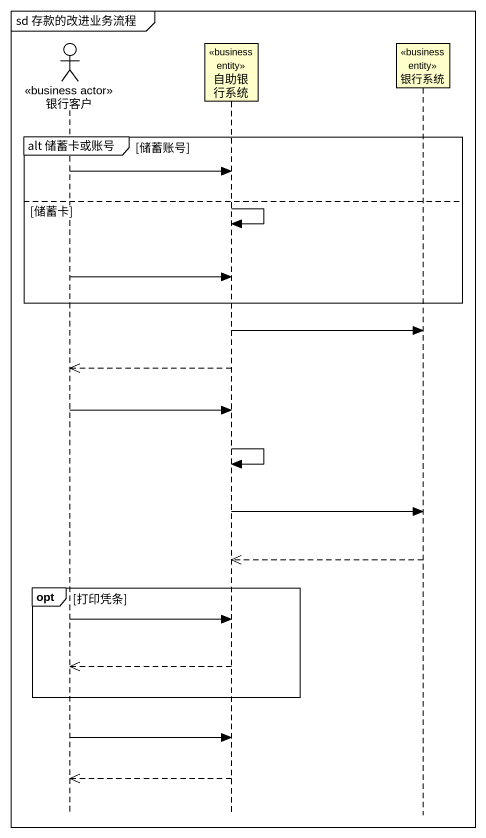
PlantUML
@startuml
mainframe sd 存款的改进业务流程
hide footbox
actor 银行客户 <<business actor>>
participant 自助银行系统 <<business entity>>
participant 银行系统 <<business entity>>

group alt 储蓄卡或账号 [储蓄账号]
  银行客户 -> 自助银行系统
else 储蓄卡
  自助银行系统 -> 自助银行系统
  银行客户 -> 自助银行系统
end
自助银行系统 -> 银行系统
自助银行系统 -->> 银行客户
银行客户 -> 自助银行系统
自助银行系统 -> 自助银行系统
自助银行系统 -> 银行系统
银行系统 -->> 自助银行系统
opt 打印凭条
  银行客户 -> 自助银行系统
  自助银行系统 -->> 银行客户
end
银行客户 -> 自助银行系统
自助银行系统 -->> 银行客户
@enduml
